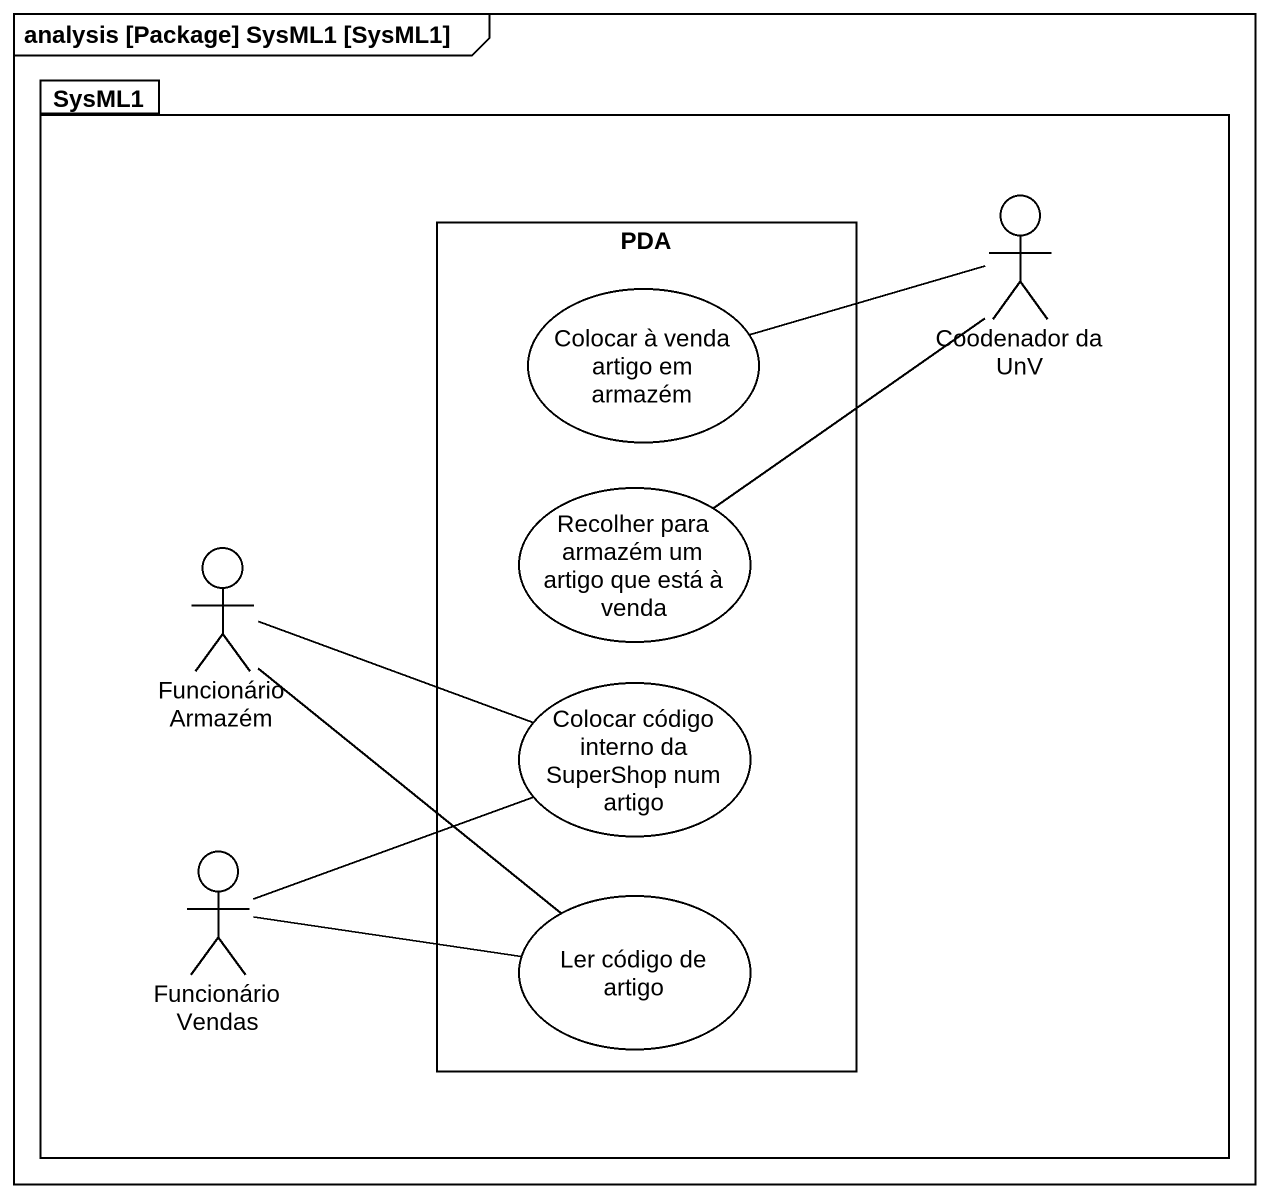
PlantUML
@startuml
mainframe analysis [Package] SysML1 [SysML1]
package SysML1 {
  actor "Coodenador da UnV" as Coodenador_da_UnV
  rectangle PDA {
    usecase "Colocar à venda artigo em armazém" as Colocar_à_venda_artigo_em
    usecase "Recolher para armazém um artigo que está à venda" as Recolher_para_armazém_um
    usecase "Colocar código interno da SuperShop num artigo" as Colocar_código_interno_da
    usecase "Ler código de artigo" as Ler_código_de_artigo
  }
  actor "Funcionário Armazém" as Funcionário_Armazém
  actor "Funcionário Vendas" as Funcionário_Vendas
}
Coodenador_da_UnV -left- Colocar_à_venda_artigo_em
Coodenador_da_UnV -- Recolher_para_armazém_um
Funcionário_Armazém -right- Colocar_código_interno_da
Funcionário_Armazém -- Ler_código_de_artigo
Funcionário_Vendas -right- Colocar_código_interno_da
Funcionário_Vendas -right- Ler_código_de_artigo
@enduml
